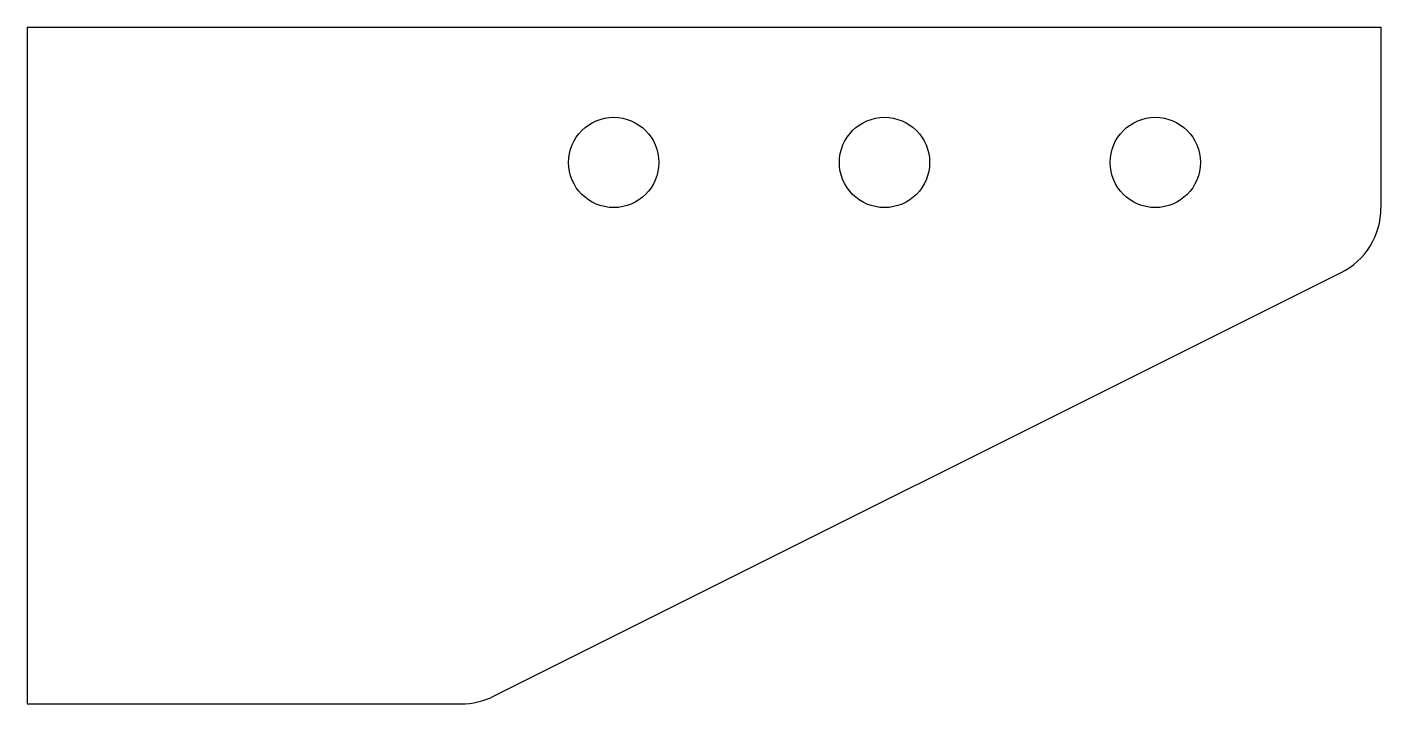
# Model space of a CAD drawing. Extents: x 0 to 300, y -150 to 0.
import ezdxf

# ---------------------------------------------------------------- set-up
doc = ezdxf.new("R2010")
doc.units = 0
doc.layers.add('VISIBLE', color=7, linetype='CONTINUOUS')

msp = doc.modelspace()

# ---------------------------------------------------------------- linework, layer by layer
at = {"layer": 'VISIBLE'}
for p, q in [((0, 0), (300, 0)), ((0, 0), (0, -150)), ((300, 0), (300, -40.11)), ((103.38, -148.31), (291.16, -54.42)), ((0, -150), (96.22, -150))]:
    msp.add_line(p, q, dxfattribs=at)
for centre in [(130, -30), (190, -30), (250, -30)]:
    msp.add_circle(centre, 10, dxfattribs=at)
for centre, start, end in [((284, -40.11), 296.5651, 0), ((96.22, -134), 270, 296.5651)]:
    msp.add_arc(centre, 16, start, end, dxfattribs=at)

doc.saveas('drawing.dxf')
